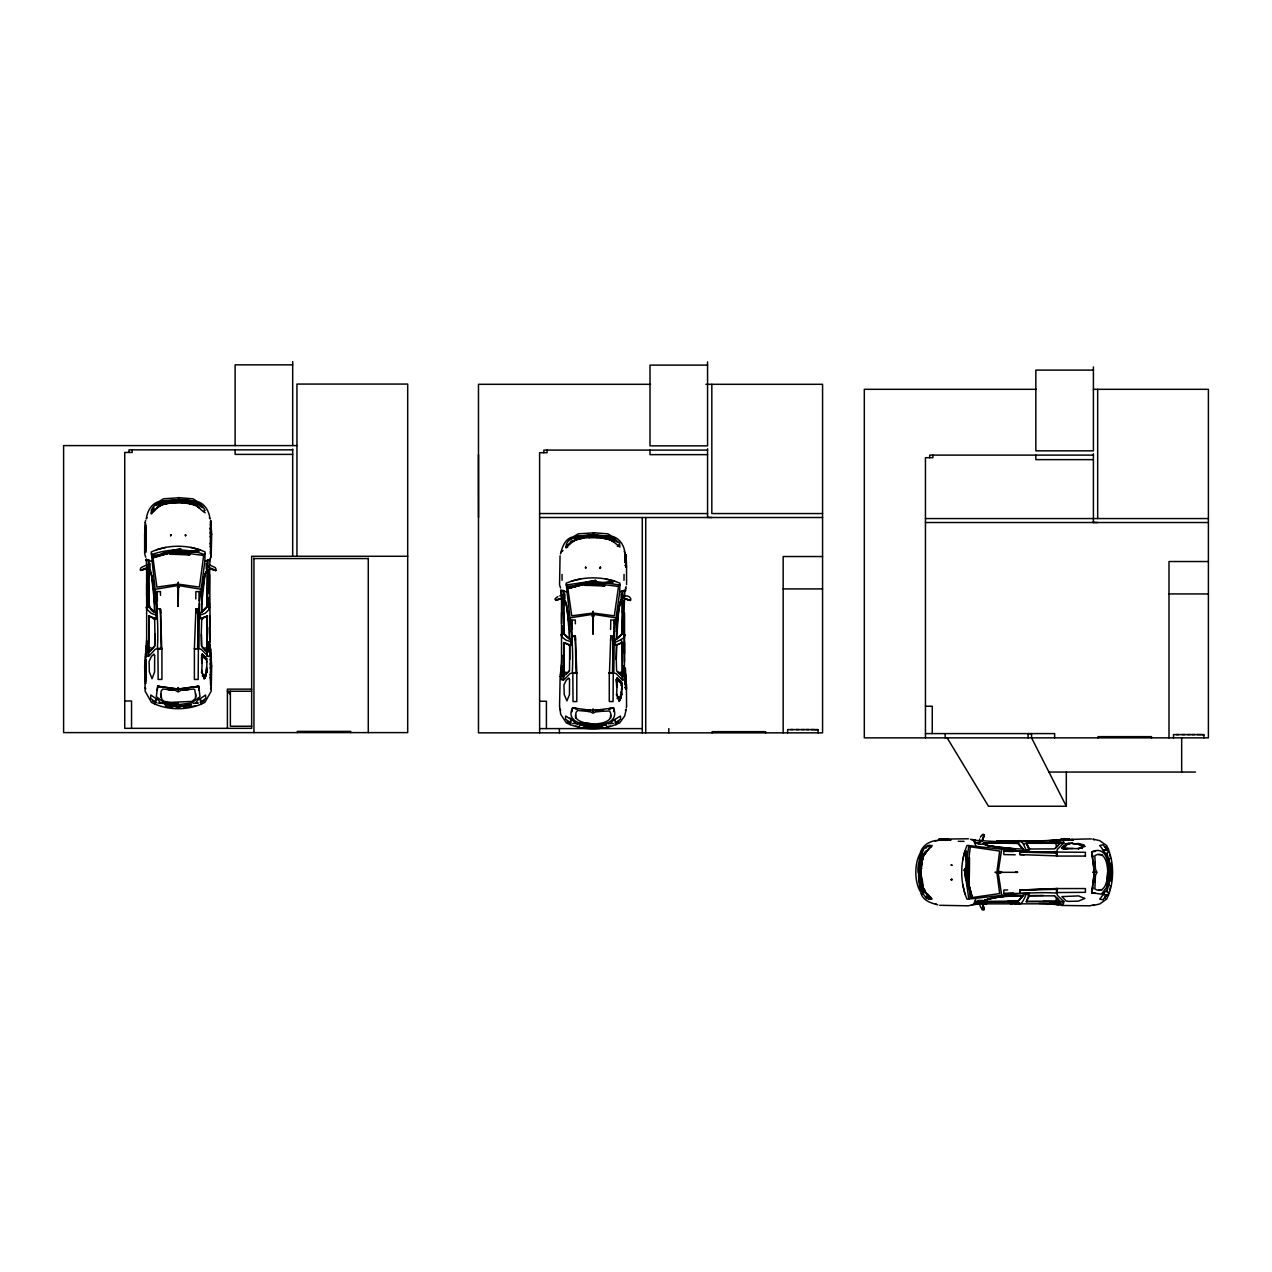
<?xml version="1.0" encoding="UTF-8"?>
<svg xmlns="http://www.w3.org/2000/svg" width="1272" height="1272" viewBox="0 0 1272 1272"><rect width="100%" height="100%" fill="white"/><g stroke="black" fill="none" stroke-linecap="round" stroke-linejoin="round"><path stroke-width="1.5" d="M146.646 595.487L146.646 583.88M147.361 646.255L147.361 641.406L147.472 651.852L147.377 641.39L147.536 650.437M149.142 607.046L148.283 560.046L149.126 560.38L149.206 569.872C155.407 581.956 153.753 598.46 154.596 612.102C143.1 611.482 148.474 554.306 151.193 573.847M146.868 643.886L146.407 655.684L148.077 656.432L148.824 633.917M148.967 633.917L149.142 615.855L148.824 656.257L155.073 649.356L157.394 648.577C159.302 616.093 154.135 584.055 151.289 551.968C167.793 544.337 188.526 544.337 205.046 551.968L204.871 561.381L199.259 603.246L199.02 618.892L199.497 603.246M160.654 697.453L161.115 691.125L162.816 689.027L175.186 690.219L178.16 692L181.149 690.219L193.519 689.027L194.743 689.615L195.713 695.514L195.332 698.551L191.945 701.428L170.941 702.351L164.39 701.428L161.957 699.743L160.654 693.86M165.01 702.987L169.112 704.434L178.509 704.974L164.915 702.844L178.16 703.4L165.09 703.48M170.225 554.274L180.067 552.875L189.862 554.719L170.225 554.274L180.067 553.415L189.862 554.719M178.287 604.2L178.16 606.378L178.16 587.171C177.078 584.166 178.462 591.082 178.732 586.233L177.301 587.426M178.001 586.074L178.16 606.347L178.319 586.074M186.968 502.52L187.191 501.629L187.032 502.885M194.393 648.354L194.393 679.439L198.178 679.439L198.384 648.354M206.223 669.008L206.843 671.966L206.843 658.737L202.471 654.078L201.755 672.061L204.283 678.676L206.986 671.934L206.144 670.519L205.905 676.1L205.46 673.794L205.221 678.04L204.935 676.036L204.092 678.692L204.092 676.227L202.487 676.148L202.884 673.89L201.501 672.093L202.137 670.408M208.974 646.255L208.926 651.884L209.308 646.287M208.974 648.943L209.117 651.852M209.673 627.764L209.673 615.553M561.524 623.598L561.524 612.834M564.021 634.331L563.162 590.685L564.005 591.003L564.084 599.812L565.992 602.26L567.566 610.465L569.808 631.628M561.954 655.255L560.968 676.259L561.286 679.502L562.955 680.186L563.703 659.293M575.532 718.283L575.993 712.4L577.695 710.46L590.065 711.557L593.038 713.226L596.027 711.557L609.622 711C619.098 728.077 573.592 726.884 575.532 714.943M579.317 537.213C575.357 534.192 564.911 541.172 566.183 547.087C570.635 544.098 574.372 539.408 578.903 537.07C584.293 535.226 591.814 538.088 590.144 536.1M593.388 725.263C583.816 725.565 565.42 721.558 572.607 707.868L593.038 710.555L613.47 707.884C621.245 727.107 590.526 726.646 579.889 723.418C599.939 721.924 595.328 729.476 579.889 723.164M576.932 538.851L583.832 536.943M584.182 537.277L583.784 536.943M585.104 585.343L594.946 584.023L604.741 585.74L585.104 585.343L594.946 584.532L604.741 585.74M593.913 616.109L593.038 614.662L592.18 616.109L593.388 616.125M601.847 537.277L602.069 536.45L602.308 537.277M606.776 537.213L607.555 536.196L610.91 536.736L615.012 539.217L619.464 543.001L619.909 547.087L607.968 537.15L598.826 536.005M621.404 690.919L620.784 698.455L620.338 696.309L620.1 700.252L619.814 698.392L618.971 700.872L618.971 698.582L617.365 698.503L617.779 696.404L616.379 694.735L617.27 694.433M623.662 673.238L623.995 675.941L623.964 666.146L624.107 675.734L623.662 674.621M624.552 653.585L624.552 642.233M918.861 874.023C920.833 879.063 920.149 865.994 918.861 870.604M951.965 865.278L951.361 865.31M999.967 873.18C997.01 872.751 1001.35 870.827 998.854 871.749L999.967 873.18L999.967 871.447M170.877 535.448L170.607 535.083M185.442 535.75L185.728 535.083M207.988 567.344L208.036 560.046L207.193 560.38L207.129 569.872C200.419 581.924 202.487 598.46 201.469 612.102L207.034 606.919L207.129 569.872M209.276 605.758L209.069 608.779L209.117 607.332M209.451 603.198C208.926 623.789 208.831 583.164 209.276 603.198M563.226 595.996L563.242 594.93L563.226 597.474M585.756 567.853L585.486 567.519M600.32 568.139L600.607 567.519M622.867 597.474L622.851 596.171M918.559 871.702L918.734 881.417L920.578 890.177L926.413 898.414L930.675 899.352L922.645 887.57L920.578 872.322L922.645 857.058L930.945 845.451L928.481 845.467M1092.982 872.481L1095.272 872.322L1092.982 872.147M145.644 546.849L145.644 544.559M145.644 544.066L145.644 545.322M145.644 542.349L145.644 543.685M145.644 533.159L145.644 534.574M145.644 531.442L145.644 532.809M145.644 531.124L145.644 529.82M145.644 529.534L145.644 527.149L145.644 548.423L145.644 547.198M145.644 534.94L145.644 536.609L145.644 535.178M145.644 678.008L145.644 675.718M145.644 675.225L145.644 676.481M145.644 674.844L145.644 673.508M145.644 662.601L145.644 663.968M145.644 662.283L145.644 660.979M145.644 660.677L145.644 659.468M147.202 605.854L147.298 598.19L147.218 600.877M147.409 603.182L147.393 607.348M175.934 500.723C174.439 503.442 176.347 498.815 178.16 499.689C187.302 499.165 201.087 500.707 205.015 510.454M178.16 586.933L178.16 606.378L178.478 586.265L179.034 587.426M207.177 607.046L207.781 569.967L204.999 574.07L201.644 604.12M209.244 593.547L209.705 569.204M209.721 565.754L210.007 559.314L204.871 561.381M211.168 533.477L210.643 531.298L210.643 542.158L211.168 535.226L210.643 536.689M211.168 531.744L210.643 529.486L211.152 535.178M210.643 529.565L210.643 527.801L210.643 531.33M211.152 543.685L210.643 546.626L210.643 542.508M210.643 544.861L210.643 541.284M210.643 542.985L211.168 541.188M210.643 533.191L210.643 534.208M210.643 671.759L210.643 674.208L211.073 670.217M211.025 669.788L210.643 666.305L211.073 669.613M210.643 667.53L210.643 664.334L211.025 667.927M210.643 664.35L210.643 662.458L211.12 666.019M210.643 659.945L211.152 664.334M211.152 659.5L210.643 657.052L211.168 661.027L210.643 654.842L211.152 656.877L210.643 655.891M211.12 546.197L210.643 553.527L210.643 523.698L211.152 529.852M210.643 674.144L210.643 680.393L210.643 673.667M211.168 680.202L210.643 683.891L211.073 673.794M211.073 547.787L210.643 549.758L211.12 544.543M211.152 538.422L211.12 537.007L211.12 538.613M210.643 677.26L211.152 674.033M614.376 630.801L613.899 645.333L614.153 630.801L619.75 591.941L619.925 583.196C603.23 576.089 582.862 576.105 566.167 583.196C569.061 612.977 574.149 642.71 572.273 672.904L570.031 673.588L563.703 680.027L563.703 642.519L564.084 675.861L563.703 674.112M590.558 537.293L591.878 534.733M624.313 628.75L623.948 635.952L623.916 626.11L624.107 627.494M624.6 595.996L624.886 590.017L619.75 591.941M625.951 565.309L625.522 564.005M626.031 567.233L625.077 554.433L626.047 555.355M626.031 689.011L625.522 687.532L625.729 688.788M625.951 687.087L625.522 685.783M625.077 684.177L625.522 685.211C624.711 667.975 626.571 679.423 626.047 685.497M626.047 686.196L626.031 687.532L624.997 687.293M947.926 840.283L948.069 839.361L945.319 839.313L938.45 840.283L939.467 839.361L948.26 839.313M1057.127 891.783L1057.175 888.508L1020.096 890.034L1020.414 892.435M1058.177 841.38C1034.184 842.223 1067.669 839.091 1069.323 839.409L1060.292 839.838L1064.871 839.313L1064.457 840.347L1064.855 839.409M145.644 526.719L145.644 525.718M145.628 550.585L145.644 548.582M145.644 539.105L145.644 540.171M145.644 670.264L145.644 671.33M145.644 656.877L145.644 657.863M145.628 681.728L145.644 679.741M145.644 679.407L145.644 678.358M211.168 527.546C210.421 526.417 211.581 528.373 210.643 521.25L210.643 554.433L211.152 547.612L210.103 546.547M210.643 658.371L210.643 657.417L210.643 680.902L211.073 677.34M211.025 656.05L210.643 653.077L211.152 658.022L210.643 656.034M211.025 683.271L210.643 684.272L211.152 679.566M622.421 612.722C622.835 576.137 615.568 626.651 616.268 631.628M626.031 562.844L625.522 560.602L625.522 563.019M624.997 560.666C627.319 558.154 624.838 564.18 625.951 562.033M625.522 558.869C625.776 557.692 626.444 560.586 625.077 558.933M624.997 684.272C627.032 684.718 624.806 680.361 626.047 684.67M624.997 681.331C627.366 681.092 623.789 680.918 626.047 683.716M625.904 681.172C624.393 676.513 627.939 685.052 624.997 681.919M1064.139 840.283C1059.862 838.471 1061.993 840.538 1062.359 839.361M145.628 551.492L145.644 550.092M145.644 525.543L145.644 524.668M145.644 656.686L145.644 655.827M211.168 524.43L210.643 522.697L210.643 525.781M210.643 554.513L210.643 551.078M210.643 683.144C211.359 681.108 210.595 688.995 211.152 681.856M593.165 631.691L593.038 633.71L592.911 631.691M625.904 560.491L625.077 560.332L626.031 560.984L625.522 556.882L626.047 560.523M625.077 557.661L626.031 558.869L624.997 557.009M624.997 680.091C627.43 681.474 624.234 675.734 626.047 682.301M1012.607 903.406L1009.984 903.374L1019.778 903.152L1010.079 903.486L1010.922 903.072M1058.177 903.422L1050.004 902.961L1052.469 902.929M1023.753 844.179L1026.361 843.304L1063.869 843.304L1063.344 840.601C1057.175 841.937 1062.374 837.485 1061.404 840.283M145.644 654.444L145.628 655.112M178.319 690.06L178.43 687.596M199.243 618.892L198.925 648.577L201.262 649.356L208.258 656.432L209.88 655.684L210.246 652.186L209.244 627.764M593.213 709.14L593.038 711.43L592.863 709.14M595.185 580.525L586.297 582.035L591.846 581.702M622.008 599.812L622.072 591.003L622.914 590.685L622.723 596.043M623.995 580.302L624.043 574.419M626.031 557.899L624.997 555.896L626.047 558.122M625.522 557.375C627.191 556.134 624.886 554.719 625.951 554.942M625.951 678.803C624.027 675.686 627.748 680.52 624.997 679.01M1019.365 841.253L1010.048 841.571L1019.715 841.158M1059.656 841.698L1050.131 841.539M145.644 523.11L145.644 523.301M145.628 552.207L145.644 551.078M145.644 654.269L145.644 654.873M145.628 683.35L145.644 682.237M210.643 521.011L211.152 524.668L210.643 523.937M211.073 553.304L211.025 553.558M210.85 685.226L210.643 652.17L210.643 655.318M569.188 624.409L566.072 603.516L563.273 599.653L563.846 634.219L569.49 639.021L569.554 631.628M614.122 645.333L613.804 672.904L616.141 673.619L622.39 680.027L624.282 679.963C624.902 653.84 623.057 625.84 624.584 599.192M626.047 556.389L624.997 555.308L626.047 557.613M626.047 677.229L625.077 676.307L626.047 678.946M968.469 838.789L942.154 839.091L938.784 840.347L939.197 839.615M1060.435 839.615L1062.136 839.329M195.777 598.953L195.888 591.607L199.227 591.607L198.909 600.797M210.786 554.035L210.643 521.25L211.168 523.619M210.643 522.601L211.073 523.587L211.073 521.6M210.643 656.924L210.866 652.377M625.904 556.293C624.695 556.325 626.078 549.393 626.571 566.835M625.665 676.911L625.951 677.356M586.535 582.497L579.762 583.562L577.234 585.104L579.857 583.769M610.608 629.481L610.767 620.005L614.106 620.005L613.756 629.481M612.516 673.286L613.168 636.239L612.802 673.27L609.24 673.317M1108.548 895.297L1106.735 894.629L1104.796 898.302L1106.481 894.788L1102.983 899.861L1099.676 899.097C1101.727 897.746 1107.006 886.171 1107.34 892.594M207.463 649.785L206.843 651.741L201.58 646.033L201.278 634.14L201.691 619.321L203.679 617.397L207.368 616.252L207.288 617.317M622.087 634.06L622.294 623.741L622.231 634.219L616.602 639.021L622.151 633.52M561.922 668.77L562.129 666.146L562.272 675.957L562.447 666.21M616.157 659.5L616.348 644.411L613.899 645.333M622.056 634.331C625.236 568.298 616.666 611.053 616.348 639.021L621.913 634.219L622.66 599.907L620.259 602.483L618.669 610.592L616.602 639.021M144.674 666.115L146.646 638.56L146.646 569.204L146.948 580.207M170.241 502.202L170.289 500.802M144.674 534.335L145.183 522.522M182.023 500.866L182.119 501.772L181.976 500.389M190.021 502.599L190.037 501.12M585.184 535.655L585.12 536.975L585.279 536.084M148.824 649.881L149.206 651.773L154.627 646.112L154.93 634.14L154.643 619.321L152.656 617.397L148.967 616.252L149.047 617.317M148.856 649.785L149.635 651.646L154.739 646.033L155.041 634.14M209.721 607.475L209.912 607.475M571.064 539.217C572.941 538.628 576.566 534.399 578.219 537.356L593.038 535.957L607.968 537.15L596.854 535.305L596.95 536.148L578.919 537.309L577.917 539.09M600.941 536.1L600.829 536.959M564.084 675.861L569.506 670.614L569.745 644.411L572.193 645.333L571.637 620.148M593.118 618.224L593.197 614.869L592.18 616.109M622.437 623.773L622.596 599.621M170.877 535.75L171.052 534.701M935.174 841.158C948.944 837.835 931.152 839.933 942.361 840.283M1061.246 839.313L1060.387 840.347L1061.102 839.393M185.696 535.735L185.617 534.701M562.272 635.793L562.176 626.11L562.129 635.952L562.049 626.158L561.795 627.478M174.884 501.788L174.391 503.06L175.091 501.136L163.341 502.71C160.018 499.371 152.465 506.415 151.32 510.454C150.843 518.833 161.321 499.498 166.966 501.852M585.756 568.139L585.931 567.169M600.495 567.153L600.32 568.425L600.05 567.519M950.979 839.838L938.704 839.615M1060.943 840.347L1061.548 839.456M589.27 537.77L589.763 536.593M609.447 673.333L610.783 635.936M171.402 550.84L180.322 548.55C186.714 554.306 160.034 550.347 176.967 550.363M195.729 613.422L195.888 609.097L194.362 649.038M211.025 684.272L210.85 684.765M156.774 591.273L157.076 618.892M610.608 640.452L610.767 636.239L612.945 635.936M147.488 567.407L140.365 570.301A3.116 3.116 0 0 1 141.335 567.439L146.646 565.038L147.488 567.407L148.363 564.609L148.347 565.754M920.133 888.317C917.589 847.645 923.17 917.828 919.863 878.093C919.338 868.506 918.495 857.662 926.207 850.92C918.67 863.227 918.67 881.401 926.207 893.707L920.992 887.252L920.499 883.515M920.165 866.566L920.165 878.062M1057 903.279L1059.814 903.072L1050.036 903.295M1108.882 872.083L1107.514 885.551L1109.438 872.242L1107.658 872.306L1107.133 885.551L1107.753 872.036M174.359 500.389L174.216 501.772L174.312 500.866M178.382 705.213L178.446 703.495M193.09 502.329L189.369 501.391M194.171 501.454L192.978 502.599L178.144 500.993L193.09 502.376L195.157 505.382L187.588 502.822L168.667 503.028L163.404 503.871L156.774 507.989L161.099 505.016M559.791 595.773C569.061 596.886 547.453 603.485 557.915 596.552M1078.274 848.09L1078.577 848.981L1080.262 847.581L1082.345 847.979L1082.424 846.389L1084.714 846.389L1082.234 845.53L1084.11 845.26L1080.167 845.021L1082.313 844.56L1074.761 843.956M207.352 633.917L207.177 615.855L207.177 656.257L207.177 633.917M939.611 839.615L940.58 839.361M581.32 537.341L581.256 536.418M588.984 725.342L593.277 725.485L593.324 723.895M593.054 535.003C589.922 536.355 596.123 533.811 593.022 536.148L607.984 537.118L593.038 535.258L578.108 536.864L576.057 539.932L583.705 537.77L602.546 537.754L607.809 538.533L614.44 542.365L610.115 539.598M615.012 539.217C611.45 535.862 605.472 535.13 610.035 539.932C597.935 536.355 582.64 534.828 571.653 542.365L575.978 539.598M1111.076 881.417L1111.076 863.211M193.106 501.772L192.994 502.71L189.337 502.329M211.152 683.986L210.643 685.672M189.162 502.043L196.031 501.931M621.165 639.911L622.056 642.519L622.39 680.027L622.39 642.519L616.809 644.904L616.284 659.5L616.586 670.614L622.008 675.861L622.342 674.017L622.008 675.861M929.53 845.467C924.188 845.53 921.898 852.463 920.117 856.438C918.718 859.093 923.52 858.632 920.133 858.218M939.754 840.347L940.151 839.456M1095.415 875.295L1094.842 888.889C1111.951 899.892 1111.951 844.735 1094.842 855.738L1095.415 869.333L1097.068 872.322L1095.415 875.295L1094.985 882.434M1109.2 876.376L1108.977 872.242M1057.175 856.12L1057.111 852.558L1020.08 852.192L1057.127 852.844M607.984 537.102L600.495 536.482M211.677 666.099L211.168 691.253L204.871 702.398C189.083 710.794 167.236 710.794 151.463 702.398L145.151 691.253L144.658 666.099M191.897 502.44L192.215 502.599C192.549 498.974 198.845 503.776 200.133 504.602M625.522 565.77L625.999 564.212M154.643 619.321L154.866 617.89L157.315 618.892M211.12 549.281L210.643 551.492M210.643 681.013L210.643 682.221M604.916 535.989L604.9 537.356L604.82 536.418M923.059 850.348L920.117 856.422L921.23 858.202L919.942 869.412L922.741 856.374M940.199 840.283L940.676 839.393M1062.009 839.838L1061.452 839.838M211.152 680.663L210.643 682.651M967.96 870.271L967.928 868.967L967.96 870.271C970.711 835.45 967.436 905.569 968.882 870.43C970.011 825.655 969.391 914.298 968.294 868.856L967.165 865.214L968.294 868.856M940.533 840.347L941.566 839.329L941.073 840.347M1062.311 840.347L1063.344 839.329M155.645 702.907L156.059 698.614L150.748 695.005L150.621 698.376L155.852 702.414L155.184 704.37M563.925 643.87L563.846 642.885L567.662 644.045L569.633 645.826L569.808 659.5M155.836 700.602L156.059 698.614C157.982 699.202 162.609 703.941 157.887 703.05M185.919 501.232L186.094 502.202L186.014 500.771M570.524 723.355L570.937 719.364L565.627 716.009L565.499 719.141L570.731 722.894L570.063 724.706M202.264 656.606L202.232 654.047L202.693 656.511L203.059 654.778L203.313 657.067L204.776 656.495L204.601 658.483L206.684 658.721L205.555 659.691M920.594 854.466L919.259 872.322L920.356 864.865M919.72 872.338L920.26 868.49L919.99 872.338M152.497 701.015L155.613 702.637M920.419 868.506L919.418 868.585L920.546 857.376L920.308 863.275L921.469 863.513L922.931 857.185L921.151 858.187M920.085 861.112C926.557 841.73 919.529 871.67 921.246 876.011C924.601 886.568 921.962 896.967 920.96 883.499M919.91 864.849L919.179 868.49L920.435 868.363M920.658 861.128L920.435 857.376L920.928 861.128M1059.592 843.781L1057.875 843.129M570.715 721.208L570.937 719.364C572.909 719.873 577.44 724.34 572.766 723.482M941.185 840.283L941.741 839.329L940.66 840.347M617.143 680.361L617.111 677.976L617.572 680.266L617.938 678.66L618.192 680.774L619.655 680.25L619.48 682.11L621.563 682.317L620.434 683.223M1043.135 842.97L1063.869 842.97L1057.461 849.219L1056.746 851.54C1026.552 853.448 996.819 848.281 967.038 845.435C959.947 862.13 959.947 882.498 967.038 899.193C996.819 896.347 1026.552 891.179 1056.746 893.087L1057.461 895.409L1063.869 901.657L1063.344 904.026L1039.097 903.406M1071.485 839.393L1071.39 839.695M1072.916 840.347L1072.884 839.456M1107.801 885.837L1107.181 890.877L1107.801 886.409M180.211 552.954L185.219 551.81L180.242 553.193L181.514 552.923M567.407 721.637L570.492 723.1M626.428 707.582L626.555 706.055M181.626 553.304L185.235 551.921M560.062 555.848L559.553 584.611L560.555 588.03M211.152 654.969L211.073 652.695M195.173 649.038L197.192 649.038M210.643 546.117L211.12 542.81M596.377 584.214L600.098 583.037L595.089 584.118M597.061 583.387L600.145 583.419L596.504 584.436M207.272 606.172L201.723 612.102L207.415 606.331L207.924 569.697L205.126 573.847M178.239 582.799L177.985 583.18M1108.151 879.079C1110.456 868.506 1108.039 844.242 1091.71 851.89L1094.397 872.322L1091.742 892.785L1101.393 894.168L1106.576 887.427L1108.151 879.079L1107.212 885.837M589.143 536.148C589.349 533.318 579.221 539.137 577.17 536.275L575.183 536.752M1108.755 885.392L1110.504 867.583L1108.818 859.045L1110.313 872.322L1108.818 885.582L1110.838 872.322L1108.914 858.791L1106.735 859.379L1106.735 860.524M1110.059 879.079L1110.059 865.548M593.118 611.816L592.863 612.166M1057.286 889.335L1057.286 891.545M200.674 702.907L200.292 698.662L205.571 695.005L205.714 698.376L200.467 702.414L201.151 704.37M209.18 651.63L209.292 644.125M204.092 678.692L204.379 676.354M145.644 546.149L145.644 547.358M145.644 547.612L145.644 548.709M145.628 677.42L145.644 678.501M145.644 678.755L145.644 679.868M210.421 529.868L211.168 529.406L211.12 530.885M210.643 530.996L211.12 532.634M210.421 661.011L211.168 660.55L211.12 662.044M210.643 662.14L211.12 663.777M943.697 840.283L945.112 839.329L944.667 840.283M975.783 899.018L973.891 904.09L979.853 903.82M1065.475 840.283L1066.143 839.313L1065.761 840.347M1110.011 889.637L1110.44 886.139M145.644 542.874L145.644 544.241M145.644 674.033L145.644 675.384M145.644 548.932L145.644 549.917M145.628 680.202L145.644 681.061M1020.064 890.098L1019.778 892.213L1019.778 890.05L1056.698 889.367M157.172 690.41L157.696 686.26L178.16 689.122L198.639 686.26L200.022 696.659L191.69 702.923L178.16 704.704L164.644 702.939L156.297 696.643L157.728 686.244L162.593 687.341L157.696 686.26M145.628 541.029L145.644 542.524M145.644 672.061L145.644 673.683M176.57 500.103C174.041 502.981 177.333 497.877 180.767 501.2C181.689 502.138 178.303 497.988 176.744 500.643M615.553 723.355L615.155 719.364L620.45 716.009L620.593 719.141L615.362 722.894L616.03 724.706M210.643 525.082L210.643 524.748M625.299 562.669L626.047 562.24L624.997 561.604M618.971 700.872L619.257 698.694M145.628 681.363L145.644 682.094M1062.454 840.347L1062.963 839.393M944.412 839.409L943.983 840.347L945.112 839.329M202.502 590.955L204.728 575.93M626.031 559.744L624.997 559.028M572.05 711.732L572.575 707.884L577.488 708.854L572.607 707.868L577.472 708.949M945.191 840.283L946.75 839.313M1067.558 839.313L1064.648 840.347M560.157 676.243L559.553 706.071M1056.619 897.746L1055.665 901.625M175.425 501.645L168.731 501.756M920.133 856.31C919.37 860.906 914.95 874.468 921.135 874.802M210.866 521.393L211.152 522.744L210.643 521.965M626.031 679.502L625.522 678.755M941.678 840.347L941.996 839.409M945.446 840.347L945.955 839.361L946.511 840.061M946.797 840.283L947.306 839.313M1063.472 840.347L1064.282 839.313L1069.323 839.313M1067.224 840.347L1069.625 839.329M1068.575 840.283L1069.1 839.313M145.628 551.968L145.644 552.461M145.628 683.128L145.644 683.605M210.643 549.122L211.152 548.423L210.643 549.631M1072.709 840.283L1072.678 839.409M161.162 649.038L160.431 608.763M624.997 554.783L626.031 556.134L624.202 551.317M625.077 676.227L625.999 678.358M175.091 501.136L174.9 502.345L172.42 502.52M211.073 539.169L210.643 540.171L211.152 539.105M922.311 861.017L922.931 857.185M145.628 666.417L145.644 667.752L145.644 664.541M1004.006 893.723L1029.175 893.167L1028.253 895.615L1043.342 895.424M938.784 839.393L948.578 839.393C947.29 837.437 941.185 840.856 943.268 839.361M947.02 840.347L947.704 839.361M1068.814 840.347L1069.1 839.456M210.643 521.584L210.643 522.744M575.262 636.223L573.131 635.936L575.262 636.223L576.041 673.333M178.144 500.039L181.896 501.025M587.298 537.277L589.779 537.118L589.985 535.989M560.173 676.259L561.524 663.602L561.524 599.192M1066 840.347L1067.097 839.313M1072.916 844.115L1078.449 843.495L1084.682 846.182L1078.561 848.726L1061.85 848.011L1066.19 843.638L1073.043 843.209L1067.335 843.59L1068.178 844.338M145.628 533.477L145.644 534.781M968.867 899.224L964.923 872.322L968.867 845.403M1067.669 839.409L1068.019 840.283L1068.289 839.329M147.393 608.62L147.107 598.206L147.075 608.763L147.059 605.758M147.52 651.789L147.027 648.847M919.942 875.216C920.658 872.624 922.168 883.69 920.117 888.19L923.059 894.28M941.519 840.283L942.711 839.329L942.154 840.347M1063.297 840.283L1063.662 839.409M201.342 596.107L202.343 590.939M145.612 650.342L146.868 644.109M211.693 534.335L210.723 520.407M145.183 522.538L145.612 520.407M1001.605 849.871L998.154 872.322L1001.605 894.757M208.751 641.708L209.085 642.758M145.628 531.744L145.644 533M145.628 662.903L145.644 665.733M210.643 550.553C212.074 548.327 209.8 553.002 211.12 551.078M616.22 624.17L617.238 619.385M560.491 674.542L561.747 668.754M626.047 555.848C624.52 550.903 627.08 561.842 625.967 563.337M626.031 677.594L626.031 678.755M211.184 555.753L211.677 534.32M623.646 667.1L623.773 666.13L623.852 673.238M209.117 603.167L209.292 598.317M208.767 642.328L209.037 641.66M1066.89 839.329L1065.92 840.283L1066.318 839.361M962.809 859.904L964.955 850.666M1026.981 900.497L1026.743 901.514L1027.728 901.435M945.668 840.283L946.511 839.361M1067.447 840.283L1068.305 840.061M612.198 672.793L610.512 672.793M921.628 854.466L921.5 856.962M185.442 535.448L185.283 534.701M211.152 552.811L210.643 553.749M170.639 535.735L170.702 534.701M979.615 839.075C980.728 848.329 987.326 826.721 980.394 837.183M145.628 530.106L145.644 531.298M145.628 661.265L145.644 662.442M200.849 612.389L200.022 615.505L200.833 618.51L199.02 618.892M155.502 618.51L156.297 615.505L155.486 612.389M600.082 568.123L600.161 567.169M189.464 503.807L193.471 503.792L192.279 502.551L181.228 501.136L181.944 503.06L181.451 501.788M585.518 568.123L585.581 567.153M151.861 511.137L152.115 510.231M208.831 567.407L209.689 565.038L215 567.439A3.116 3.116 0 0 1 215.954 570.301L207.972 567.105M615.712 644.984L614.901 642.201L615.728 639.291M570.381 644.984L571.176 642.201L570.365 639.291M608.175 539.09C606.347 533.986 594.485 536.307 589.302 536.005M566.74 545.291L566.994 544.448M623.709 597.522C628.622 591.257 637.272 605.965 622.851 597.252M981.38 841.651L978.772 842.509L979.853 842.493M151.559 510.374L154.007 507.703M1027.426 899.177L1029.589 895.838L1054.456 895.854L1059.687 900.989M211.073 653.888L210.85 653.124M211.025 552.97L211.025 552.589M145.628 528.58L145.644 529.677M145.628 659.723L145.644 660.836M161.655 505.207L163.611 502.726L167.173 502.043M919.418 858.457L920.117 856.438M211.168 555.737L209.737 560.888M995.833 872.703L995.006 872.163L996.024 872.497M947.37 840.283L947.465 839.409M1018.077 901.18L974.861 901.339L974.543 902.198L1018.077 901.498L1022.879 895.87L1017.918 901.355L1007.583 901.562L1017.918 901.355M919.942 869.412L921.628 868.538L920.61 868.569M946.018 840.347L946.288 839.361M204.172 658.053L204.776 656.495M210.643 682.094L211.12 682.237M625.395 591.4L626.047 586.694M931.422 846.866L931.979 845.451L931.422 846.103M972.317 897.126C955.177 836.515 982.302 939.102 967.292 877.934M619.051 681.713L619.655 680.25M1015.549 872.433L1017.568 872.322L1015.549 872.194M944.794 840.347L944.858 839.361L944.508 840.347M1108.468 893.23L1109.184 891.72M943.236 840.283L943.729 839.361L942.409 839.838M560.507 553.908C562.351 547.04 564.72 538.962 572.67 536.911M181.149 551.078L181.324 549.886M618.955 546.07L619.098 544.448M203.838 701.015L200.706 702.637M593.658 616.03L593.356 615.044L593.038 633.71L593.197 614.869M561.175 552.509L561.636 551.539M154.596 612.102L149.126 606.76L148.919 595.63L149.126 606.76M211.073 678.946L210.103 677.69M586.297 582.035L596.027 582.369L595.201 580.016M593.452 724.118L579.889 723.418M918.638 871.177L920.101 869.73M1026.361 901.657L1028.746 896.076L1026.361 901.657L1063.869 901.657L1043.135 901.339M202.487 676.148L203.297 674.685M569.49 639.021L563.941 633.52M1064.918 840.347L1065.618 839.329M1017.505 872.322L999.522 872.322M943.395 840.347L943.729 839.329M1065.507 839.361L1064.569 840.283M205.205 512.807C197.685 508.577 192.915 497.384 181.896 500.85M617.365 698.503L618.176 697.151M921.866 854.466L922.55 853.321M596.027 582.369L596.107 580.875M618.637 721.256L615.584 722.576M174.423 501.963L164.152 503.728L161.178 505.382L163.341 502.233L160.304 501.931M568.854 671.775L569.506 670.614M1064.41 839.329L1063.933 840.347M178.239 583.26L178.319 582.083M153.308 557.422L162.737 553.511L172.531 552.239L153.356 557.645L172.499 552.016M926.493 852.097L923.615 855.802M576.534 539.773L577.106 538.899M920.594 890.162L920.133 886.409L922.931 887.443L921.469 881.114L920.308 881.353L921.262 887.236L920.817 883.499M593.118 612.261L593.197 611.148M210.532 688.804L211.391 687.532M568.187 588.252L577.615 584.627L587.426 583.451L568.234 588.475L587.378 583.244M941.169 839.393L940.851 840.347L941.391 839.361M921.5 887.665L921.628 890.162M1066.636 839.393L1066.286 840.347M625.411 710.253L626.269 709.076L624.695 715.913L619.75 722.878C603.723 730.7 582.369 730.7 566.342 722.878L560.698 714.323L559.537 706.055M574.038 536.275L578.299 533.827L594.612 532.809M925.937 848.17L927.892 845.896M938.99 839.695L939.213 839.456M1060.419 840.347L1061.023 839.456M153.356 557.645L162.832 554.131L172.531 552.239M1057.795 845.546L1055.633 848.122M1057.875 845.514L1054.393 848.901L1028.253 849.012L1029.175 851.461L1004.006 850.904M1020.446 903.947C1023.181 902.579 1026.583 893.357 1026.043 894.184L1023.149 894.995M624.616 591.48L625.538 590.431M621.022 684.336L621.769 683.493L621.865 694.592L619.178 700.84L616.634 694.703L617.349 678.008L621.722 682.333L622.151 689.186L621.245 689.058M181.499 553.066L182.166 552.302C233.317 548.232 147.997 556.357 197.621 550.283L197.78 551.555M206.35 662.33L207.097 661.488M198.066 608.763L195.888 608.763M1050.02 903.152L1052.612 903.263M983.987 900.64C995.865 895.504 1010.063 896.076 1022.879 895.615L1019.349 900.178M155.2 508.784L151.145 513.109L153.864 510.215M568.234 588.475L587.426 583.451M927.24 850.92L930.945 847.025M963.874 870.159C969.01 863.497 965.83 890.877 965.098 873.371L964.367 870.159M178.16 606.378L178.032 604.2L178.223 606.219M210.103 528.341L211.088 527.323M210.103 659.5L211.088 658.483M621.229 685.672L621.976 684.893L621.181 685.322M1057.795 845.657L1059.687 843.638M211.073 680.393L210.643 681.665M164.978 552.589L162.355 554.035L171.593 550.84L162.355 554.035M164.883 552.287L162.291 553.702M625.967 560.316L624.981 561.254L626.047 561.938M625.967 682.094L625.522 683.175M147.011 517.656L146.296 518.912C147.218 511.296 151.257 503.696 159.159 501.438L163.42 498.799L179.734 497.702M920.435 876.265C917.112 877.314 920.34 867.631 918.956 872.369M920.276 884.231L921.977 884.533L921.198 884.024M200.833 618.51L201.469 617.89L201.691 619.321M151.94 513.602L151.13 513.92M160.876 505.048L160.065 505.493M975.322 903.883L971.919 904.805M566.247 674.033L567.614 672.777L563.735 671.807M200.642 702.128L203.759 700.649M210.643 552.096L210.643 552.461M951.361 879.874L952.283 879.604L951.361 879.318M1056.953 904.599L1047.444 903.836M561.89 551.332L563.035 550.553M618.685 721.653L615.6 723.1M1062.009 905.473L1089.929 905.807L1094.111 904.662M210.103 532.793L211.088 532.078M210.103 663.952L211.088 663.237M938.482 839.615L939.881 839.329M592.37 534.669C584.627 536.609 605.949 536.355 591.337 535.019M577.043 536.291L593.038 534.574L609.05 536.291L607.094 537.356L607.142 536.291M620.036 643.473L622.247 642.885L622.31 643.775M172.102 501.55L172.149 502.647M921.198 886.361L920.658 886.043M573.338 541.316L574.228 540.727M580.827 537.118L581.272 538.135L580.875 537.118M598.874 536.243C600.002 537.961 595.137 537.054 595.948 536.1M156.186 504.602L164.311 500.675L178.16 499.61M156.186 505.715L160.304 503.06M570.397 541.316L572.114 540.854M1050.116 841.73L1051.34 841.396M625.299 684.447L626.047 684.018L624.997 683.382M574.054 538.708L575.183 538.008M206.207 616.618L207.495 615.855M1105.066 849.982L1103.206 850.205L1107.197 849.791L1102.983 844.767L1099.676 845.53C1101.727 846.882 1107.006 858.457 1107.34 852.033M622.39 642.519L616.92 644.809M180.624 501.152L178.811 499.689L179.797 500.055M162.053 504.205L168.779 502.392M1107.197 849.791L1108.548 849.33M943.983 839.329L945.112 840.379M567.757 547.087L566.008 547.866M156.774 615.266L151.161 613.311L147.25 609.479M617.349 546.26L618.431 545.974M578.203 538.756L583.625 537.563M571.653 641.978L566.04 640.15L561.413 636.604M1073.091 848.535L1063.281 849.044L1064.744 848.376M161.147 504.92C171.911 500.961 184.424 500.961 195.173 504.92M211.073 542.635L210.643 544.019M576.041 539.503C586.869 535.83 599.223 535.83 610.051 539.503M165.09 704.577L178.16 706.819L191.436 704.656L178.16 706.262L164.899 704.656L178.16 706.819L191.229 704.577M971.872 904.805L968.453 905.823L939.706 905.298M164.311 500.675L162.291 501.438L164.072 501.454L164.47 503.171L164.072 501.454M201.501 672.093L202.391 671.759M579.968 724.897L593.038 726.98L606.315 724.976L593.038 726.471L579.778 724.976L593.038 726.98L606.124 724.897M577.17 536.275L579.189 535.56M205.03 617L201.93 618.415L206.032 616.523M562.367 597.522L563.242 597.252M195.824 703.146L196.651 702.891M983.145 910.132C986.849 906.014 974.352 896.601 982.223 909.814M210.643 544.352L210.103 543.716M596.139 537.166L598.794 537.277M928.29 846.262L929.943 846.548M610.703 723.561L611.53 723.323L608.096 723.816M1023.149 849.632L1026.043 850.443L1028.825 849.648M951.011 879.429L951.965 879.349M1064.203 848.201L1061.834 848.249L1064.108 847.788L1062.502 847.422L1064.632 847.168L1064.108 845.705L1065.952 845.88L1066.159 843.797L1067.065 844.926M206.334 616.523L207.368 616.252M577.234 585.104L578.855 584.691M577.17 584.802L578.744 584.405M156.504 549.727L165.758 547.405M571.398 581.113L580.636 578.967M983.049 840.776C1019.381 843.543 1055.283 839.218 1091.424 838.932M965.75 869.046L964.733 869.253M1075.73 844.258L1078.465 843.638M162.848 503.792L163.039 504.459C174.916 501.931 189.337 500.055 199.561 507.989L195.236 505.016M155.709 589.206L178.16 585.47L200.61 589.206M965.989 878.888L968.962 888.126L967.42 885.598L966.354 878.825M608.604 708.854L613.517 707.884L608.62 708.902L613.517 707.884L614.042 711.732M1059.64 841.508L1052.612 841.189M1057.795 898.97L1059.703 901.276L1026.361 901.339M614.901 642.201C614.09 642.726 623.312 639.339 624.679 636.604L624.075 636.588M1018.172 901.339C994.656 902.166 959.724 903.533 1008.028 895.488M1019.635 841.555L1018.459 841.539M570.603 617.763L593.038 614.297L615.489 617.763M207.463 647.4L203.6 648.45M579.857 583.848L586.535 582.433M936.335 840.426C929.005 841.396 922.057 845.737 920.117 853.305C914.393 863.545 914.393 881.083 920.117 891.322M205.078 553.924L203.584 554.226C187.143 548.582 169.192 548.582 152.735 554.226L151.241 553.924M625.077 683.605L625.522 683.557M625.522 687.532L626.047 687.707M966.831 865.389C964.876 821.871 969.248 894.311 965.48 852.844L966.656 852.685M622.342 671.807L618.478 672.777M619.957 585.009L593.038 581.066L566.12 585.009M1058.415 839.743L1047.444 840.792L996.676 840.792M163.039 504.459L166.871 503.807M919.847 869.253L920.96 869.062L921.405 862.893L920.451 863.052M624.997 565.515L626.031 565.754M625.077 682.078L625.951 682.348M1019.778 854.577L1019.778 852.415M579.825 538.772L583.657 538.167M1061.834 848.249L1064.06 847.899M625.522 560.761L626.047 561.206M193.217 703.4L196.715 702.891M190.418 706.628L183.629 707.296M1003.226 896.776C995.435 896.696 967.133 903.629 996.58 902.007M625.077 680.711L625.904 680.981M625.522 559.33L624.997 559.283M624.997 562.176L625.999 562.319M624.997 683.954L625.522 684.177M1095.59 851.318L1091.742 851.843L1094.302 872.322L1091.742 892.737L1095.59 893.31M624.997 558.297L626.047 558.647L624.997 557.836M599.955 582.989L612.5 581.622L612.659 582.815L599.955 582.989L610.862 582.226M191.993 706.405L195.475 705.944M968.056 868.983L967.165 865.214M624.997 682.444L625.904 682.603M184.933 705.992L178.16 706.803L171.402 705.992M606.871 726.598L610.353 726.169M210.643 668.213L210.103 668.023M920.435 869.03L921.485 868.919M599.812 726.201L586.281 726.201M185.092 552.016L195.983 550.919M1063.281 849.044L1067.892 848.535M599.987 583.228L612.659 582.815M626.047 557.168L624.997 556.325L626.047 556.754M625.522 678.056L625.999 678.453M166.982 502.186L163.229 501.868L175.552 500.898M166.966 501.391L170.686 501.041M163.229 502.074L174.423 500.85M170.686 501.502L178.16 500.691M170.718 501.868L174.455 501.486M1105.479 846.675L1106.942 849.76M1003.242 896.649L1008.298 896.299M174.455 501.613L178.191 501.168M562.017 666.242L562.129 675.527M171.497 551.126L181.117 550.315M578.108 537.102L589.302 535.576M578.108 536.689L585.597 536.482M585.597 536.768L578.108 537.15M625.077 556.611L625.999 557.343M625.522 678.389L625.904 678.866M589.333 536.164L593.118 535.305M586.376 582.417L595.996 581.654M211.073 670.328L210.643 671.33M198.448 703.05C192.406 704.64 201.628 695.1 200.483 700.602M1026.981 844.131L1027.633 843.05L1043.135 843.129M1026.743 843.113L1027.728 843.193M943.84 839.329L943.124 840.347M613.327 723.482C608.636 724.34 613.183 719.873 615.155 719.364L615.362 721.208M625.077 555.339L625.904 555.832M625.077 677.117L625.522 677.197M966.895 865.246L967.356 868.299M583.657 537.166L589.302 536.768M593.038 710.46L603.532 709.728M919.831 884.199L921.977 884.088M1008.267 896.172L1022.879 895.87M1079.006 844.799L1082.313 844.56M1092.918 905.537L1099.771 903.963L1106.719 899.018C1114.542 882.991 1114.542 861.637 1106.719 845.61L1099.771 840.665L1092.918 839.091L1094.111 839.933M188.288 689.758L181.149 690.219M161.751 649.054L158.412 648.974L161.751 649.054L160.447 609.097L160.606 613.422M603.167 711.143L596.027 711.557M625.665 555.117L625.904 555.467M979.853 902.134L978.772 902.118L981.38 902.977M593.038 727.695L602.149 727.234M965.098 869.158L966.211 869.333M1020.096 890.034L1024.294 889.875M1013.323 893.024L1003.847 893.373L1003.847 890.034L1007.647 889.971M1016.996 841.205L1009.984 841.253L1011.335 841.253M1081.089 845.371L1084.11 845.26M1020.43 890.034L1057.191 888.731M951.011 879.763L951.981 879.604M986.945 903.74L983.049 903.851L1047.46 903.82M1062.502 847.422L1064.457 847.375M970.536 839.313L975.242 839.965M998.711 872.481L1002.066 872.385L998.711 872.147M919.497 864.451L920.372 864.435M180.242 553.193L181.642 553.177M595.121 584.341L596.52 584.309M1018.157 903.581L1014.611 903.597M625.522 555.467L625.951 556.055M170.225 554.083L189.862 554.513M585.104 585.152L604.741 585.565M939.42 839.838L940.231 839.838M210.643 535.099L210.643 536.371M996.58 842.621L1018.077 843.129L1022.879 848.758L1017.918 843.272C951.965 840.22 995.308 848.615 1022.879 849.012L1018.077 843.447L983.51 842.875L987.358 845.642L1015.469 849.092M941.232 839.838L939.865 839.838M1063.01 839.838L1061.643 839.838M1095.272 872.322L1092.982 872.322M579.317 536.816L583.228 536.8M944.237 839.838L945.239 839.838M945.78 839.838L946.861 839.838M942.838 839.838L943.76 839.838M1066.016 839.838L1067.033 839.838M1068.639 839.838L1064.95 839.838M1064.616 839.838L1065.539 839.838M1010.938 841.38L1012.448 841.364M979.838 903.867L972.714 904.837M947.433 839.838L948.578 839.838M1014.595 841.555L1017.075 841.539M983.463 842.764L1018.172 843.304M1098.801 854.8L1102.124 854.8M292.687 364.857L235.113 364.857L235.113 445.598M707.566 365.112L650.008 365.112L650.008 445.852L707.566 445.852L707.566 361.9M1093.411 370.104L1035.837 370.104L1035.837 450.845L1093.411 450.845L1093.411 366.908M650.533 384.303L478.479 384.303L478.479 732.847L822.571 732.847L822.571 384.303L705.896 384.303M1036.362 389.312L864.308 389.312L864.308 737.855L1208.4 737.855L1208.4 389.312L1093.411 389.312M296.948 445.598L63.6 445.598L63.6 732.608L407.692 732.608L407.692 384.065L296.948 384.065L296.948 556.277M292.687 449.859L128.981 449.859L128.981 452.45M707.566 450.097L543.875 450.097L543.875 452.705M292.687 454.39L235.113 454.39L235.113 449.859M478.479 454.645L478.526 517.513M707.566 454.645L650.008 454.645L650.008 450.097M1093.411 455.106L929.705 455.106L929.705 457.697M1093.411 459.637L1035.837 459.637L1035.837 455.106M177.206 500.532L179.591 500.643L178.573 500.071M177.683 500.898L178.843 500.898M183.772 502.647L183.82 501.915M165.948 503.442L166.346 502.122L166.394 503.076M190.164 503.442L190.164 502.186L189.941 503.076M539.614 513.554L707.566 513.554M822.571 513.554L711.827 513.554L711.827 384.303M539.614 517.513L822.571 517.513M925.444 518.563L1208.4 518.563M925.444 522.522L1208.4 522.522M592.561 535.766L593.722 535.766M587.378 536.387L586.98 537.404L587.441 536.387M599.048 536.387L599.048 537.404M199.895 549.727L190.577 547.405M407.692 556.277L251.665 556.277L251.665 728.347L124.736 728.347L124.736 452.45L132.193 452.45L132.193 449.859M822.571 556.532L783.155 556.532L783.155 732.847M253.939 558.551L368.276 558.551M146.614 565.754L146.328 559.314L149.126 560.38M1208.4 561.524L1169 561.524L1169 737.855M614.694 581.113L605.456 578.967M783.155 588.92L822.571 588.92M560.713 591.385L561.493 595.996L561.206 590.017L564.005 591.003M1169 593.929L1208.4 593.929M210.5 648.307L211.693 666.115M251.665 689.138L227.402 689.138L227.402 728.347M251.665 691.237L227.402 691.237L230.375 694.464M124.736 700.999L131.541 700.999L131.541 728.347M539.614 701.254L546.419 701.254L546.419 728.602M177.206 706.024L179.32 706.024M925.444 706.246L932.265 706.246L932.265 733.594M177.683 706.389L178.843 706.389M251.665 726.248L230.375 726.248L230.375 691.237M592.084 726.248L594.199 726.248M592.561 726.582L593.722 726.582M539.614 728.602L642.28 728.602M815.479 729.826L814.446 729.587M818.055 730.16L816.29 729.587M925.444 733.594L1054.647 733.594L1054.647 737.855M1028.126 733.69L1031.56 733.69M1201.324 734.596L1200.291 734.596M1203.884 735.168L1202.135 734.596M1048.939 772.056L1195.473 772.056M1066.318 772.056L1066.318 806.257L988.487 806.257L947.163 737.855M971.856 839.822L979.838 840.76M1060.307 839.838L1069.1 839.838L1067.955 839.838M1072.757 839.838L1069.625 839.838M964.097 841.364L958.261 841.301M1058.479 841.682L1052.469 841.698M978.073 844.211L982.795 844.211M921.469 881.528L920.451 881.576M929.673 897.46L930.738 897.46M977.882 900.417L982.986 900.417M1012.448 903.263L1017.075 903.279M1058.463 903.12L1054.599 903.12M951.981 865.024L951.011 864.865M1098.801 889.828L1102.124 889.828M1018.459 841.349L1019.619 841.364M602.848 536.8L606.776 536.816M573.577 673.286L576.852 673.317L575.326 636.239L572.925 636.572M1065.809 839.313L1068.13 839.329L1067.796 840.347M943.172 839.838L944.11 839.838M1071.39 839.838L1072.598 839.838M944.603 839.838L945.621 839.838M946.177 839.838L947.274 839.838M949.612 839.838L950.82 839.838M1063.678 839.838L1064.505 839.838M941.9 839.838L942.727 839.838M979.901 842.621L974.543 842.43L978.375 843.304M209.069 609.479L205.158 613.311L199.545 615.266M1015.231 854.784L1003.847 854.593L1003.847 851.254L1013.323 851.604M567.439 721.256L570.556 722.623M152.561 700.649L155.677 702.128M919.497 880.176L920.372 880.192M1092.394 522.394L1097.672 522.522M708.313 517.434L711.827 517.513M1018.586 840.569L1018.586 840.76M1057.191 855.897L1020.096 854.593L1024.294 854.752M965.893 879.063L965.543 873.514M593.038 532.73L607.778 533.827L612.055 536.275C619.623 538.199 623.964 545.163 624.918 552.493M561.89 635.857L561.938 630.769M583.943 727.234L591.226 727.6M178.16 497.622L192.899 498.799L197.16 501.438C205.078 503.696 209.085 511.296 210.039 518.897L209.324 517.64M1107.976 871.908L1109.327 872.083M1029.668 848.901L1026.361 843.304L1027.633 843.05M172.706 707.296L165.917 706.628M587.982 711.446L590.065 711.557M181.864 502.663L193.392 504.348M174.105 705.054L178.112 705.308M168.031 689.758L175.186 690.219M596.33 536.593L608.35 538.453M1008.298 848.329L1015.469 848.822M919.831 860.428L921.198 860.603M582.56 709.728L591.289 710.332M181.912 501.963L193.471 503.792M183.947 501.152L178.16 500.771L193.074 502.392M1105.066 894.645L1103.253 894.439L1106.449 894.788M600.495 536.768L607.952 537.436M625.077 679.121L626.047 679.9M178.144 501.295L181.88 501.613M185.633 501.041C179.4 500.437 165.519 499.642 163.245 502.678M210.103 536.864L211.088 536.959M210.516 558.074L210.659 557.231M625.077 558.519L626.047 559.235M625.077 680.297L626.047 681.029M578.951 723.943L574.562 723.323L577.981 723.816M164.072 703.559L159.684 702.891L163.102 703.4M920.435 875.597L921.485 875.708M566.342 591.941L563.687 591.003M575.723 726.169L579.221 726.598M1082.552 846.103L1084.714 846.389M151.463 561.381L148.808 560.38M160.383 609.065L158.253 608.763M1062.025 905.457L1056.921 904.408M164.644 702.923L171.402 703.925M152.735 648.45L148.856 647.4M594.278 534.765L595.757 536.275M602.419 538.167L606.251 538.772M919.847 875.375L920.96 875.565L921.405 881.735M624.997 560.38L625.904 560.713M624.997 561.858L625.904 562.16M603.993 537.833L607.889 538.756M974.209 841.285L973.891 840.538L975.322 840.744M612.118 540.632L612.961 540.791M937.75 904.853C930.881 903.009 922.804 900.624 920.753 892.69M210.643 532.825L211.168 534.304M210.643 663.984L211.152 665.733M164.12 502.599L163.229 502.376M1008.028 849.139L987.565 845.483L983.765 842.7M1057.954 842.97L1059.608 843.384M1058.399 904.869L1052.596 903.613M929.53 899.161L925.937 896.458M157.728 686.26L178.16 689.027L198.639 686.26L199.163 690.41M1056.65 853.162L1056.65 854.848M924.235 892.69L923.154 892.054M1028.825 894.979L1025.82 893.707M565.181 643.123L569.284 644.904M928.29 898.366L929.132 898.62M149.985 616.523L151.161 616.888M150.303 616.523L154.755 619.416M566.04 643.473L567.535 643.95M563.432 599.907L564.927 600.734L566.469 605.44M564.084 599.812L563.496 612.834M606.903 535.56L608.922 536.275M148.554 569.967L151.336 574.07L154.675 604.12M149.206 569.872L148.617 583.88M569.872 718.092L572.575 719.077M192.024 500.675L194.044 501.438M1064.108 845.705L1065.554 846.309M147.139 559.68L146.328 559.314M935.381 903.724L936.351 904.185M210.103 674.875L211.088 675.4M563.703 642.519L565.007 643.235L563.846 642.885M152.783 617.508L154.405 618.415M201.58 646.033L201.405 634.14M1080.993 847.184L1082.345 847.979M148.824 615.855L150.128 616.618M610.894 537.786L617.19 542.095M610.894 538.008L612.039 538.708M1054.456 895.854L1057.795 899.081M210.643 527.483L211.073 528.834M196.015 503.06L202.312 507.703M196.015 503.315L197.16 504.062M210.643 655.08L211.12 655.493M569.522 645.731L569.156 644.809M625.522 677.801L625.951 677.976M193.551 503.823L194.664 505.207M925.952 893.183L931.979 899.177L931.422 898.525M210.643 652.186L210.643 685.417M617.349 671.855L621.722 675.845M211.025 653.108L211.025 654.269M204.824 649.706L207.097 651.662L202.343 647.369M625.904 679.836L624.997 679.455L625.951 679.82M1069.514 844.131L1068.734 843.384L1069.164 844.179M926.938 895.281L930.961 899.336L928.274 896.617M927.24 893.707L930.945 897.603M150.303 608.302L154.866 612.102L154.453 596.409L151.75 575.723M967.34 885.598L968.644 888.174M561.477 591.48L560.555 590.272M145.66 559.76L146.598 560.888M1106.417 849.76L1105.098 846.723M564.18 634.219L569.745 639.021L567.28 610.465M920.61 876.058L922.311 887.618L924.998 890.162M559.823 709.076L560.698 710.253M982.397 903.629L984.321 909.782L982.636 903.915M144.944 687.532L145.819 688.804M608.986 538.899L609.542 539.773M181.562 502.901L181.228 501.136M973.891 840.538L975.783 845.61M1026.361 842.97L1027.792 846.802M1028.651 848.44L1027.426 845.451M1066.318 806.257L1031.56 737.855L1031.56 733.594M593.038 615.664L593.038 633.679L593.038 631.755M1108.468 851.397L1109.184 852.908M616.713 687.278L616.316 679.439L616.968 680.902M201.437 655.621L202.089 657.195M1106.561 857.201L1107.212 858.791M982.35 907.985L982.572 907.858M145.676 557.184L144.658 553.479L144.658 534.32M919.418 886.171L920.117 888.19M972.11 897.173L967.086 877.982M204.22 510.231L204.458 511.137M968.548 886.505L968.962 888.126M1026.838 843.257L1027.076 844.274M962.809 884.724L964.955 894.041M624.345 668.754L625.935 676.259M621.102 691.873L621.722 694.623M568.854 619.385L569.872 624.17M209.467 644.109L210.723 650.342M1026.043 850.443C1026.583 851.27 1023.181 842.048 1020.446 840.681L1020.446 841.476M181.435 550.569L181.228 549.472M153.976 590.939L154.993 596.107M1055.665 843.002L1056.619 846.882M947.974 840.347L947.847 839.329L947.64 840.347M145.644 541.967L145.644 536.991L145.644 538.422M145.644 673.111L145.644 668.134L145.644 669.581M210.246 641.676L209.673 574.706M596.107 535.989L596.298 537.118M922.311 883.611L922.931 887.443M617.111 677.976L617.461 680.202M202.232 654.047L202.582 656.447M1110.011 854.991L1110.44 858.489M145.644 528.055L145.628 524.843M616.316 679.439L616.825 684.034M1107.801 858.218L1107.181 853.83L1107.801 858.791M967.086 865.373L965.957 852.812M201.596 657.274L201.946 660.581M149.285 606.919L148.792 583.769M920.181 879.779L919.418 872.322M966.259 878.984L965.496 869.364M622.103 642.996L622.167 643.87M206.477 667.482L206.843 671.966M620.561 695.164L620.784 698.455M205.682 672.554L205.905 676.1M166.282 501.12L166.298 502.599M1094.985 862.193L1095.415 869.333M578.124 536.832L578.999 537.356L578.951 536.291M201.517 657.465L201.787 663.014M626.571 689.186L625.379 667.911M614.456 620.148L614.63 623.852M575.485 640.452L575.326 636.239M199.561 591.273L199.736 595.757M619.989 697.247L620.1 700.252M572.336 629.481L571.987 620.005L575.31 620.005L575.373 623.789M596.791 536.768L596.822 537.77M157.426 600.797L157.092 591.607L160.431 591.607L160.495 595.28M209.244 642.217L209.101 644.125M205.11 674.796L205.221 678.04M625.538 588.077L625.57 588.872M617.938 678.66L617.985 680.6M592.879 614.869L593.038 633.71M563.671 612.722L564.005 634.06M203.059 654.778L203.107 656.877M626.428 684.145L626.571 706.071M968.167 868.84L968.183 870.239M562.113 674.319L562.081 670.773M563.973 623.773L564.116 633.679M562.033 574.419L562.081 580.302M201.532 603.977L201.723 612.102M177.985 687.596L178.16 690.171M145.628 656.002L145.644 679.582M625.522 560.395L625.522 561.397M625.522 683.716L625.522 684.797M208.958 642.328L208.783 643.966M623.852 668.627L623.852 670.757M610.56 714.943L610.56 718.283M208.958 643.966L208.783 646.271M207.718 569.649L207.734 583.88M195.681 693.86L195.681 697.453M1203.884 737.855L1203.884 734.596L1173.484 734.596L1173.484 737.855M1199.687 734.596L1196.92 734.596M1194.726 734.596L1191.959 734.596M1190.179 734.596L1187.412 734.596M1184.82 734.596L1182.054 734.596M1181.672 737.855L1181.672 772.056M1178.906 734.596L1176.139 734.596M1151.462 737.855L1151.462 736.647L1097.99 736.647L1097.99 737.855M1110.424 871.638L1110.424 872.799M1110.09 871.161L1110.09 873.26M1097.672 389.312L1097.672 518.563M1093.411 453.77L1093.411 522.522M1028.126 733.594L1028.126 737.855M945.207 733.594L945.207 737.855M932.901 455.106L932.901 457.697L925.444 457.697L925.444 737.855M919.608 871.638L919.608 872.799M818.055 732.847L818.055 729.587L787.654 729.587L787.654 732.847M813.842 729.587L811.091 729.587M808.897 729.587L806.13 729.587M804.349 729.587L801.583 729.587M798.991 729.587L796.224 729.587M793.076 729.587L790.31 729.587M765.617 732.847L765.617 731.654L712.145 731.654L712.145 732.847M707.566 448.778L707.566 517.513M668.818 728.602L668.818 732.847M645.731 517.513L645.731 732.847M642.28 517.513L642.28 732.847M626.555 566.819L626.571 584.611M625.951 563.687L625.951 567.217M625.951 676.942L625.951 689.011M625.522 687.055L625.522 688.915M624.552 612.834L624.568 661.949M621.149 594.04L621.149 598.397M564.927 594.04L564.927 599.144M559.378 728.602L559.378 732.847M547.071 450.097L547.071 452.705L539.614 452.705L539.614 732.847M368.276 558.265L368.276 732.608M350.738 732.608L350.738 731.4L297.266 731.4L297.266 732.608M292.687 361.646L292.687 445.598M292.687 449.111L292.687 556.277M253.939 558.058L253.939 732.608M206.271 563.639L206.271 568.934M150.048 563.639L150.048 569.14M161.926 648.354L161.926 679.439L158.141 679.439L157.935 648.354L161.926 648.354M168.953 502.154L169.351 502.885L168.906 502.154M576.804 672.697L576.804 701.556L573.036 701.556L572.813 672.697L576.804 672.697M609.272 672.697L609.272 701.556L613.056 701.556L613.263 672.697L609.272 672.697M623.995 633.218L624.011 635.857L624.107 626.126L623.995 633.218M1056.539 888.556L1056.539 892.547L1085.398 892.324L1085.398 888.556L1056.539 888.556M154.643 655.637L154.58 672.061L152.036 678.676L149.349 671.934L149.078 661.488L151.368 656.527L153.864 654.078L154.643 655.637M569.522 679.455L569.458 694.703L566.915 700.84L564.227 694.592L563.957 684.893L566.247 680.282L568.743 678.008L569.522 679.455M198.289 609.447L197.637 648.99L198.289 609.447M146.423 607.205L146.519 608.207L146.423 607.205M561.302 634.474L561.397 635.412L561.302 634.474M624.6 634.474L624.695 635.412L624.6 634.474M203.663 555.482L199.45 587.108L178.16 584.118L156.885 587.108L152.672 555.482L178.16 552.048L203.663 555.482M618.542 586.456L614.328 615.823L593.038 613.04L571.764 615.823L567.551 586.456L593.038 583.276L618.542 586.456M622.914 595.232L622.851 595.312M970.298 846.818L967.118 872.322L970.298 897.809L999.665 893.596L996.882 872.322L999.665 851.032L970.298 846.818M984.353 835.02L982.302 841.126L984.353 835.02M1092.743 887.888L1091.71 892.737L1092.807 887.888M1084.682 898.445L1078.449 901.133L1068.734 901.387L1066.19 900.989L1061.85 896.617L1078.561 895.901L1084.682 898.445M920.96 860.095L921.977 860.492L920.96 860.142M920.228 866.248L921.246 866.645L920.228 866.312M920.228 877.918L921.246 878.316L920.228 877.982M570.079 543.096L566.056 547.119L570.095 543.096M140.858 570.413L146.98 568.409L140.858 570.413M555.737 600.32L561.858 598.46L555.737 600.32M1017.966 903.931L1019.269 903.963L1017.966 903.931M605.043 536.975L604.82 538.135L605.043 536.975M162.737 503.648L158.984 505.906L162.737 503.648M215.636 570.572L209.339 568.409L215.636 570.572M630.514 600.463L624.218 598.46L630.514 600.463M198.591 686.244L193.742 687.341L198.591 686.26M1085.398 856.072L1056.539 856.072L1056.539 852.081L1085.398 852.304L1085.398 856.072M924.267 891.497L922.168 887.57L924.267 891.481M1092.807 856.74L1091.742 851.89L1092.743 856.74"/></g></svg>
